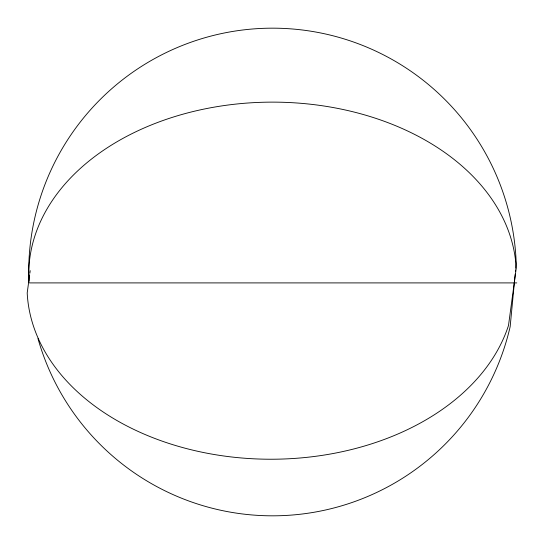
<?xml version="1.0" encoding="UTF-8"?>
<svg xmlns="http://www.w3.org/2000/svg" width="544" height="544" viewBox="0 0 544 544"><rect width="100%" height="100%" fill="white"/><g stroke="black" fill="none" stroke-linecap="round" stroke-linejoin="round"><path stroke-width="0.82" d="M515.188 274.067L510.156 326.686A243.834 243.834 0 0 1 37.978 338.599M515.426 271.585L515.583 269.933M515.739 268.28L516.215 263.316A243.834 243.834 0 0 0 263.017 28.356A243.834 243.834 0 0 0 28.927 282.363M29.648 274.842L27.2 292.958A243.834 172.414 0 0 0 247.676 458.449A243.834 172.414 0 0 0 508.497 325.489L516.215 268.403A243.834 172.414 0 0 0 263.854 102.238A243.834 172.414 0 0 0 28.859 280.684M29.872 273.176L30.212 270.674M29.444 282.907L516.8 282.907"/></g></svg>
